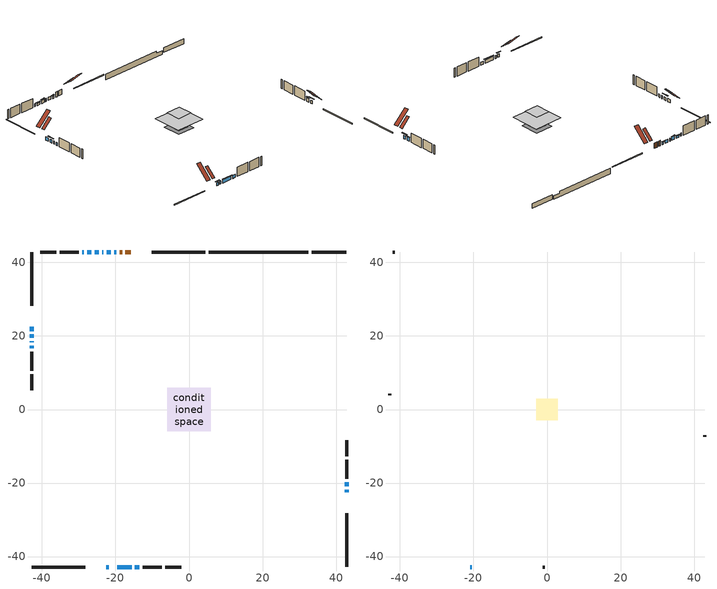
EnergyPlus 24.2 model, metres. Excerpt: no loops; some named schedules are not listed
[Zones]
conditioned space
 floor adiabatic (AdiabaticFloorConstruction): -5.85,-5.85 -5.85,5.85 5.85,5.85 5.85,-5.85 z2.29
 floor foundation (Slab1 construction): -2.15,-2.15 -2.15,2.15 2.15,2.15 2.15,-2.15 z-0.76
 floor foundation (Slab1 construction 1): -3.65,-3.65 -3.65,3.65 3.65,3.65 3.65,-3.65 z-1.07
 wall outside (RimJoist1 construction): 4.4,42.84 -10.15,42.84 / -42.84,-42.84 -28.28,-42.84 / -42.84,42.84 -42.84,28.28 / 42.84,-42.84 42.84,-28.28 z1.07:1.37
 wall outside (AdiabaticWallConstruction 1): -15.91,42.84 -17.28,42.84 / -18.21,42.84 -18.89,42.84 z1.07:3.1
 wall outside (AdiabaticWallConstruction): -19.81,42.84 -20.37,42.84 z1.07:1.99; -42.84,22.53 -42.84,21.34 / -21.3,42.84 -22.38,42.84 / -42.84,20.41 -42.84,19.49 / -23.31,42.84 -23.56,42.84 / -42.84,18.57 -42.84,18.31 / -28.61,42.84 -29.08,42.84 / -14.69,-42.84 -13.5,-42.84 / -42.84,17.38 -42.84,16.66 z1.07:2.29; 42.84,-22.53 42.84,-21.81 / -22.53,-42.84 -21.81,-42.84 / -24.49,42.84 -25.61,42.84 / -19.48,-42.84 -15.62,-42.84 z1.07:2.37; 42.84,-20.89 42.84,-19.77 z1.07:2.52; -26.54,42.84 -27.68,42.84 z1.07:1.86
 wall outside (Wall1 construction): -30.01,42.84 -35.18,42.84 / -12.58,-42.84 -7.4,-42.84 / -42.84,15.74 -42.84,10.56 / 42.84,-18.84 42.84,-13.67 z1.07:4.73
 wall outside (Wall2 construction): -36.11,42.84 -40.48,42.84 / -6.47,-42.84 -2.1,-42.84 / -42.84,9.63 -42.84,5.26 / 42.84,-12.74 42.84,-8.36 z1.07:4.73
 wall foundation (FoundationWall1 construction): 42.84,42.84 33.39,42.84 z-0.76:1.07
 wall foundation (FoundationWall2 construction): 5.33,42.84,-1.07 5.33,42.84,1.06 29.75,42.84,1.06 29.75,42.84,0.32 32.46,42.84,0.32 32.46,42.84,-1.07
 window (WindowConstruction 12): -19.81,42.84 -20.37,42.84 z1.07:1.98
 window (WindowConstruction 7): -42.84,22.53 -42.84,21.34 z1.07:2.29
 window (WindowConstruction 8): 42.84,-22.53 42.84,-21.82 z1.07:2.37
 window (WindowConstruction 9): -21.3,42.84 -22.38,42.84 z1.07:2.29
 window (WindowConstruction 10): -22.53,-42.84 -21.82,-42.84 z1.07:2.37
 window (WindowConstruction 11): -42.84,20.41 -42.84,19.49 z1.07:2.29
 window (WindowConstruction 13): -23.31,42.84 -23.56,42.84 z1.07:2.29
 window (WindowConstruction): 42.84,-20.89 42.84,-19.77 z1.07:2.52
 window (WindowConstruction 14): -42.84,18.56 -42.84,18.31 z1.07:2.29
 window (WindowConstruction 1): -24.49,42.84 -25.61,42.84 z1.07:2.37
 window (WindowConstruction 2): -26.54,42.84 -27.68,42.84 z1.07:1.86
 window (WindowConstruction 3): -28.61,42.84 -29.08,42.84 z1.07:2.29
 window (WindowConstruction 4): -19.48,-42.84 -15.62,-42.84 z1.07:2.37
 window (WindowConstruction 5): -14.69,-42.84 -13.5,-42.84 z1.07:2.29
 window (WindowConstruction 6): -42.84,17.38 -42.84,16.67 z1.07:2.29
 door (Door): -15.91,42.84 -17.28,42.84 z1.07:3.1
 door (Door 1): -18.21,42.84 -18.89,42.84 z1.07:3.1
 ceiling adiabatic (AdiabaticFloorConstruction): 5.85,-5.85 5.85,5.85 -5.85,5.85 -5.85,-5.85 z2.29
 roof outside (Roof2 construction): -14.98,42.84,4.73 -14.98,39.38,8.18 -13.76,39.38,8.18 -13.76,42.84,4.73; -23.45,-42.84,4.73 -23.45,-39.38,8.18 -24.68,-39.38,8.18 -24.68,-42.84,4.73; -42.84,23.45,4.73 -39.38,23.45,8.18 -39.38,24.68,8.18 -42.84,24.68,4.73; 42.84,-23.45,4.73 39.38,-23.45,8.18 39.38,-24.68,8.18 42.84,-24.68,4.73
attic - vented
 floor to conditioned space (Floor1 construction Reversed): -2.94,-2.94 -2.94,2.94 2.94,2.94 2.94,-2.94 z4.73
 wall outside (AdiabaticWallConstruction): -20.89,-42.84 -20.41,-42.84 z1.07:2.29
 wall outside (Wall3 construction): -41.41,42.84 -41.91,42.84 / -1.17,-42.84 -0.67,-42.84 / -42.84,4.33 -42.84,3.83 / 42.84,-7.44 42.84,-6.94 z1.07:4.73
 window (WindowConstruction 15): -20.89,-42.84 -20.41,-42.84 z1.07:2.29
 roof outside (Roof1 construction): -12.83,42.84,4.73 -12.83,37.9,9.66 -11.08,37.9,9.66 -11.08,42.84,4.73; -25.61,-42.84,4.73 -25.61,-37.9,9.66 -27.35,-37.9,9.66 -27.35,-42.84,4.73; -42.84,25.61,4.73 -37.9,25.61,9.66 -37.9,27.35,9.66 -42.84,27.35,4.73; 42.84,-25.61,4.73 37.9,-25.61,9.66 37.9,-27.35,9.66 42.84,-27.35,4.73
shading: -20.67,42.84 -19.52,42.84 -19.52,43.14 -20.67,43.14 z2.28; 42.84,-20.9 42.84,-23.44 43.14,-23.44 43.14,-20.9 z3.28; -21.21,-42.84 -23.13,-42.84 -23.13,-43.14 -21.21,-43.14 z2.98; -42.84,18.58 -42.84,21.32 -43.14,21.32 -43.14,18.58 z3.2; 42.84,-19.47 42.84,-21.19 43.14,-21.19 43.14,-19.47 z2.82; -25.91,42.84 -24.19,42.84 -24.19,43.14 -25.91,43.14 z2.66; -27.98,42.84 -26.24,42.84 -26.24,43.14 -27.98,43.14 z2.16; -15.32,-42.84 -19.78,-42.84 -19.78,-43.14 -15.32,-43.14 z2.66
[Building]
Building 1: Terrain=Suburbs
[Site:Location]
Halifax Intl AP_NS: Latitude {deg}=44.88; Longitude {deg}=-63.51; Time Zone {hr}=-4; Elevation {m}=145; Keep Site Location Information=Yes
[Site:GroundTemperature:Shallow]
3.15511, 1.33576, 1.19006, 2.05344, 5.51939, 8.9692, 11.96, 13.8546, 14.0156, 12.4746, 9.56009, 6.2161
[Site:WaterMainsTemperature]
Calculation Method=Schedule; Temperature Schedule=mains temperature schedule
[Material] Roughness=Rough; Thermal Absorptance=0.9
Name | Thickness {m} | Conductivity {W/m-K} | Density {kg/m3} | Specific Heat {J/kg-K} | Solar Absorptance | Visible Absorptance
asphalt or fiberglass shingles | 0.00635 | 0.162714 | 1121.4 | 1465.45 | 0.4 | 0.4
ceiling loosefill ins | 0.0846667 | 0.0480833 | 16.02 | 1046.75 | 0.7 | 0.7
ceiling stud and cavity | 0.1397 | 0.0896465 | 65.682 | 1177.47 | 0.7 | 0.7
concrete 4.0 in. | 0.1016 | 1.803125 | 2242.8 | 837.4 | 0.7 | 0.7
concrete 8.0 in. | 0.2032 | 1.803125 | 2242.8 | 837.4 | 0.7 | 0.7
door material | 0.04445 | 0.327969 | 512.64 | 1214.23 | 0.7 | 0.7
door material 1 | 0.04445 | 0.188738 | 512.64 | 1214.23 | 0.7 | 0.7
floor covering | 0.0127 | 0.0433444 | 54.468 | 1339.84 | 0.6 | 0.6
floor rigid ins; wall rigid ins | 0.512978 | 0.029427 | 32.04 | 1214.23 | 0.7 | 0.7
floor stud and cavity | 0.1397 | 1.75129 | 37.0049 | 1207.88 | 0.7 | 0.7
furniture material conditioned space 1 | 0.1524 | 0.115458 | 640.8 | 1214.23 | 0.6 | 0.6
gypsum board | 0.0127 | 0.160291 | 801 | 837.4 | 0.6 | 0.6
osb sheathing 0.5 in. | 0.0127 | 0.115458 | 512.64 | 1214.23 | 0.7 | 0.7
osb sheathing 0.75 in. | 0.01905 | 0.115458 | 512.64 | 1214.23 | 0.7 | 0.7
osb sheathing 2.0 in. | 0.0508 | 0.115458 | 512.64 | 1214.23 | 0.7 | 0.7
rim joist stud and cavity | 0.0508 | 0.0356798 | 125.044 | 1163.47 | 0.6 | 0.6
roof stud and cavity | 0.2032 | 0.172642 | 78.34581 | 1123.46 | 0.7 | 0.7
slab rigid ins | 5.28523e-05 | 0.029427 | 32.04 | 1214.23 | 0.7 | 0.7
wall stud and cavity | 0.1397 | 0.0909844 | 139.0536 | 1170.24 | 0.7 | 0.7
wall stud and cavity 1 | 0.1397 | 0.0921469 | 139.0536 | 1170.24 | 0.7 | 0.7
wall stud and cavity 2 | 0.0889 | 6.9971 | 50.32683 | 1063.81 | 0.6 | 0.6
wall stud and cavity 3 | 0.0889 | 0.380278 | 52.3479 | 1209.89 | 0.7 | 0.7
wall stud and cavity 4 | 0.0889 | 0.391764 | 83.0341 | 1211.67 | 0.7 | 0.7
wood siding | 0.0254 | 0.102417 | 544.68 | 1172.36 | 0.4 | 0.4
wood siding 1 | 0.00254 | 0.102417 | 544.68 | 1172.36 | 0.4 | 0.4
wood siding 2; wood siding 3; wood siding 4 | 0.0254 | 0.102417 | 544.68 | 1172.36 | 0.7 | 0.7
[WindowMaterial:SimpleGlazingSystem]
Name | U-Factor {W/m2-K} | Solar Heat Gain Coefficient
WindowMaterial | 2.97357 | 0.58
WindowMaterial 1 | 2.98209 | 0.56
WindowMaterial 10 | 2.99685 | 0.54
WindowMaterial 11 | 3.04227 | 0.45
WindowMaterial 12 | 3.04 | 0.54
WindowMaterial 13 | 2.97187 | 0.61
WindowMaterial 2 | 3.00934 | 0.52
WindowMaterial 3 | 3.03659 | 0.47
WindowMaterial 4 | 2.89919 | 0.69
WindowMaterial 5 | 2.9219 | 0.66
WindowMaterial 6 | 2.99003 | 0.59
WindowMaterial 7 | 3.0048 | 0.52
WindowMaterial 8 | 3.07009 | 0.42
WindowMaterial 9 | 2.969594 | 0.55
[Construction]
AdiabaticFloorConstruction: floor stud and cavity, floor rigid ins, osb sheathing 0.75 in., floor covering
AdiabaticWallConstruction: wood siding 3, wall rigid ins, wall stud and cavity 3, gypsum board
AdiabaticWallConstruction 1: wood siding 4, wall rigid ins, wall stud and cavity 3, gypsum board
Door: door material
Door 1: door material 1
Floor1 construction Reversed: gypsum board, ceiling stud and cavity, ceiling loosefill ins
FoundationWall1 construction; FoundationWall2 construction: concrete 8.0 in.
furniture construction conditioned space 1: furniture material conditioned space 1
PartitionWallConstruction: gypsum board, wall stud and cavity 4, gypsum board
RimJoist1 construction: wood siding 2, osb sheathing 2.0 in., rim joist stud and cavity
Roof1 construction: asphalt or fiberglass shingles
Roof2 construction: asphalt or fiberglass shingles, osb sheathing 0.75 in., roof stud and cavity, gypsum board
Slab1 construction; Slab1 construction 1: slab rigid ins, concrete 4.0 in.
Wall1 construction: wood siding, osb sheathing 0.5 in., wall stud and cavity, gypsum board
Wall2 construction: wood siding, osb sheathing 0.5 in., wall stud and cavity 1, gypsum board
Wall3 construction: wood siding 1, wall stud and cavity 2
WindowConstruction: WindowMaterial
WindowConstruction 1; WindowConstruction 7: WindowMaterial 1
WindowConstruction 10: WindowMaterial 9
WindowConstruction 11: WindowMaterial 10
WindowConstruction 12: WindowMaterial 11
WindowConstruction 13; WindowConstruction 14: WindowMaterial 12
WindowConstruction 15: WindowMaterial 13
WindowConstruction 2: WindowMaterial 2
WindowConstruction 3: WindowMaterial 3
WindowConstruction 4: WindowMaterial 4
WindowConstruction 5: WindowMaterial 5
WindowConstruction 6: WindowMaterial 6
WindowConstruction 8: WindowMaterial 7
WindowConstruction 9: WindowMaterial 8
[Zone] Multiplier=1; Part of Total Floor Area=Yes
Name | Volume {m3}
attic - vented | 23.8504
conditioned space | 501.2
[Space]
Name | Zone | Volume {m3}
attic - vented 1 | attic - vented | 23.8504
conditioned space 1 | conditioned space | 501.2
[ZoneInfiltration:EffectiveLeakageArea]
infil attic - vented 1: Zone or Space=attic - vented 1; Schedule=Always On Discrete; Effective Air Leakage Area {cm2}=1234.75; Stack Coefficient=0.000597756; Wind Coefficient=1.65189e-05
[ZoneMixing]
whole house fan mix: Zone or Space=attic - vented; Schedule=Always On Continuous; Design Flow Rate Calculation Method=Flow/Zone; Design Flow Rate {m3/s}=0; Source Zone or Space=conditioned space
[SurfaceProperty:ExposedFoundationPerimeter] Exposed Perimeter Calculation Method=TotalExposedPerimeter
Name | Total Exposed Perimeter {m}
Slab1 | 9.44901
Slab1 1 | 27.127
[InternalMass] Zone or ZoneList=conditioned space; Space or SpaceList=conditioned space 1
Name | Construction | Surface Area {m2}
furniture mass conditioned space 1 | furniture construction conditioned space 1 | 83.5679
partition wall mass | PartitionWallConstruction | 208.92
[Lights]
interior lighting: Zone or ZoneList or Space or SpaceList=conditioned space 1; Schedule=interior lighting schedule; Design Level Calculation Method=LightingLevel; Lighting Level {W}=343.2; Return Air Fraction=0; Fraction Radiant=0.6; Fraction Visible=0.2; Fraction Replaceable=1
[People]
occupants: Zone or ZoneList or Space or SpaceList=conditioned space 1; Number of People Schedule=occupants schedule; Number of People Calculation Method=People; Number of People=3; Fraction Radiant=0.314171; Sensible Heat Fraction=0.56303; Activity Level Schedule=occupants activity schedule; Carbon Dioxide Generation Rate {m3/s-W}=0; Enable ASHRAE 55 Comfort Warnings=No; Mean Radiant Temperature Calculation Type=EnclosureAveraged
[ElectricEquipment] Zone or ZoneList or Space or SpaceList=conditioned space 1; Design Level Calculation Method=EquipmentLevel
Name | Schedule | Design Level {W} | Fraction Latent | Fraction Radiant | Fraction Lost
clothes dryer | clothes dryer schedule | 140.772 | 0.015 | 0.081 | 0.85
clothes washer | clothes washer schedule | 32.1985 | 0.03 | 0.162 | 0.7
cooking range | cooking range schedule | 215.147 | 0.08 | 0.432 | 0.2
dishwasher | dishwasher schedule | 66.8632 | 0.3 | 0.18 | 0.4
fridge | fridge schedule | 72.9452 | 0 | 0.6 | 0
mech vent bath fan 0 | mech vent bath fan 0 schedule | 50.2 | 0 | 0 | 1
mech vent house fan | mech vent house fan schedule | 0 | 0 | 0 | 1
mech vent house fan cfis | mech vent house fan cfis schedule | 0 | 0 | 0 | 0
mech vent range fan 0 | mech vent range fan 0 schedule | 57 | 0 | 0 | 1
misc plug loads | misc plug loads schedule | 494.7 | 0.045 | 0.513 | 0.1
whole house fan | Always On Discrete | 0 | 0 | 0 | 1
[OtherEquipment] Zone or ZoneList or Space or SpaceList=conditioned space 1; Design Level Calculation Method=EquipmentLevel
Name | Fuel Type | Schedule | Design Level {W} | Fraction Latent | Fraction Radiant | Fraction Lost
clothes dryer 1 | Electricity | clothes dryer schedule | 0 | 0.015 | 0.081 | 0.85
cooking range 1 | Electricity | cooking range schedule | 0 | 0.08 | 0.432 | 0.2
general water use latent | None | general water use schedule | 62.594 | 1 | 0 | 0
general water use sensible | None | general water use schedule | -61.6891 | 0 | 0.6 | 0
mech vent house fan latent load | None | Always On Discrete | 0 | 1 | 0 | 0
mech vent house fan sensible load | None | Always On Discrete | 0 | 0 | 0 | 0
water heater energy adjustment1 | Electricity | Always On Discrete | 0.01 | 0 | 0 | 1
[ZoneInfiltration:DesignFlowRate] Zone or ZoneList or Space or SpaceList=conditioned space 1; Schedule=Always On Discrete; Design Flow Rate Calculation Method=Flow/Zone; Design Flow Rate {m3/s}=0
infil flow; natural vent flow; whole house fan flow
[Foundation:Kiva] Initial Indoor Air Temperature {C}=18; Wall Depth Below Slab {m}=0.2032
Name | Wall Height Above Grade {m}
Foundation Kiva 1 | 1.07
Foundation Kiva 2 | 1.06
[Foundation:Kiva:Settings]
Soil Conductivity {W/m-K}=0.849921; Soil Density {kg/m3}=1842.3; Soil Specific Heat {J/kg-K}=418.7; Ground Solar Absorptivity=0.9; Ground Thermal Absorptivity=0.9; Ground Surface Roughness {m}=0.03; Far-Field Width {m}=40; Deep-Ground Boundary Condition=ZeroFlux; Deep-Ground Depth {m}=40; Minimum Cell Dimension {m}=0.2; Maximum Cell Growth Coefficient=3; Simulation Timestep=Timestep
[Exterior:Lights]
exterior lighting: Schedule=exterior lighting schedule; Design Level {W}=75.6
[Schedule:Constant]
Name | Hourly Value
Always On Continuous; mech vent house fan schedule; mech vent house fan cfis schedule; Always On Discrete | 1
occupants activity schedule | 117.228
fridge schedule | 0
[Schedule:Week:Daily]
interior lighting schedule Week Rule - Jan1-Jan27: interior lighting schedule day, interior lighting schedule day, interior lighting schedule day, interior lighting schedule day, interior lighting schedule day, interior lighting schedule day, interior lighting schedule day, interior lighting schedule default day, interior lighting schedule default day, interior lighting schedule default day, interior lighting schedule default day, interior lighting schedule default day
interior lighting schedule Week Rule - Jan28-Feb3: interior lighting schedule day, interior lighting schedule day, interior lighting schedule day, interior lighting schedule day, interior lighting schedule day 1, interior lighting schedule day 1, interior lighting schedule day 1, interior lighting schedule default day, interior lighting schedule default day, interior lighting schedule default day, interior lighting schedule default day, interior lighting schedule default day
interior lighting schedule Week Rule - Feb4-Feb24: interior lighting schedule day 1, interior lighting schedule day 1, interior lighting schedule day 1, interior lighting schedule day 1, interior lighting schedule day 1, interior lighting schedule day 1, interior lighting schedule day 1, interior lighting schedule default day, interior lighting schedule default day, interior lighting schedule default day, interior lighting schedule default day, interior lighting schedule default day
interior lighting schedule Week Rule - Feb25-Mar3: interior lighting schedule day 1, interior lighting schedule day 1, interior lighting schedule day 1, interior lighting schedule day 1, interior lighting schedule day 2, interior lighting schedule day 2, interior lighting schedule day 2, interior lighting schedule default day, interior lighting schedule default day, interior lighting schedule default day, interior lighting schedule default day, interior lighting schedule default day
interior lighting schedule Week Rule - Mar4-Mar31: interior lighting schedule day 2, interior lighting schedule day 2, interior lighting schedule day 2, interior lighting schedule day 2, interior lighting schedule day 2, interior lighting schedule day 2, interior lighting schedule day 2, interior lighting schedule default day, interior lighting schedule default day, interior lighting schedule default day, interior lighting schedule default day, interior lighting schedule default day
interior lighting schedule Week Rule - Apr1-Apr28: interior lighting schedule day 3, interior lighting schedule day 3, interior lighting schedule day 3, interior lighting schedule day 3, interior lighting schedule day 3, interior lighting schedule day 3, interior lighting schedule day 3, interior lighting schedule default day, interior lighting schedule default day, interior lighting schedule default day, interior lighting schedule default day, interior lighting schedule default day
interior lighting schedule Week Rule - Apr29-May5: interior lighting schedule day 3, interior lighting schedule day 3, interior lighting schedule day 4, interior lighting schedule day 4, interior lighting schedule day 4, interior lighting schedule day 4, interior lighting schedule day 4, interior lighting schedule default day, interior lighting schedule default day, interior lighting schedule default day, interior lighting schedule default day, interior lighting schedule default day
interior lighting schedule Week Rule - May6-May26: interior lighting schedule day 4, interior lighting schedule day 4, interior lighting schedule day 4, interior lighting schedule day 4, interior lighting schedule day 4, interior lighting schedule day 4, interior lighting schedule day 4, interior lighting schedule default day, interior lighting schedule default day, interior lighting schedule default day, interior lighting schedule default day, interior lighting schedule default day
interior lighting schedule Week Rule - May27-Jun2: interior lighting schedule day 4, interior lighting schedule day 4, interior lighting schedule day 4, interior lighting schedule day 4, interior lighting schedule day 4, interior lighting schedule day 5, interior lighting schedule day 5, interior lighting schedule default day, interior lighting schedule default day, interior lighting schedule default day, interior lighting schedule default day, interior lighting schedule default day
interior lighting schedule Week Rule - Jun3-Jun30: interior lighting schedule day 5, interior lighting schedule day 5, interior lighting schedule day 5, interior lighting schedule day 5, interior lighting schedule day 5, interior lighting schedule day 5, interior lighting schedule day 5, interior lighting schedule default day, interior lighting schedule default day, interior lighting schedule default day, interior lighting schedule default day, interior lighting schedule default day
interior lighting schedule Week Rule - Jul1-Jul28: interior lighting schedule day 6, interior lighting schedule day 6, interior lighting schedule day 6, interior lighting schedule day 6, interior lighting schedule day 6, interior lighting schedule day 6, interior lighting schedule day 6, interior lighting schedule default day, interior lighting schedule default day, interior lighting schedule default day, interior lighting schedule default day, interior lighting schedule default day
interior lighting schedule Week Rule - Jul29-Aug4: interior lighting schedule day 6, interior lighting schedule day 6, interior lighting schedule day 6, interior lighting schedule day 7, interior lighting schedule day 7, interior lighting schedule day 7, interior lighting schedule day 7, interior lighting schedule default day, interior lighting schedule default day, interior lighting schedule default day, interior lighting schedule default day, interior lighting schedule default day
interior lighting schedule Week Rule - Aug5-Aug25: interior lighting schedule day 7, interior lighting schedule day 7, interior lighting schedule day 7, interior lighting schedule day 7, interior lighting schedule day 7, interior lighting schedule day 7, interior lighting schedule day 7, interior lighting schedule default day, interior lighting schedule default day, interior lighting schedule default day, interior lighting schedule default day, interior lighting schedule default day
interior lighting schedule Week Rule - Aug26-Sep1: interior lighting schedule day 7, interior lighting schedule day 7, interior lighting schedule day 7, interior lighting schedule day 7, interior lighting schedule day 7, interior lighting schedule day 7, interior lighting schedule day 8, interior lighting schedule default day, interior lighting schedule default day, interior lighting schedule default day, interior lighting schedule default day, interior lighting schedule default day
interior lighting schedule Week Rule - Sep2-Sep29: interior lighting schedule day 8, interior lighting schedule day 8, interior lighting schedule day 8, interior lighting schedule day 8, interior lighting schedule day 8, interior lighting schedule day 8, interior lighting schedule day 8, interior lighting schedule default day, interior lighting schedule default day, interior lighting schedule default day, interior lighting schedule default day, interior lighting schedule default day
interior lighting schedule Week Rule - Sep30-Oct6: interior lighting schedule day 8, interior lighting schedule day 9, interior lighting schedule day 9, interior lighting schedule day 9, interior lighting schedule day 9, interior lighting schedule day 9, interior lighting schedule day 9, interior lighting schedule default day, interior lighting schedule default day, interior lighting schedule default day, interior lighting schedule default day, interior lighting schedule default day
interior lighting schedule Week Rule - Oct7-Oct27: interior lighting schedule day 9, interior lighting schedule day 9, interior lighting schedule day 9, interior lighting schedule day 9, interior lighting schedule day 9, interior lighting schedule day 9, interior lighting schedule day 9, interior lighting schedule default day, interior lighting schedule default day, interior lighting schedule default day, interior lighting schedule default day, interior lighting schedule default day
interior lighting schedule Week Rule - Oct28-Nov3: interior lighting schedule day 9, interior lighting schedule day 9, interior lighting schedule day 9, interior lighting schedule day 9, interior lighting schedule day 10, interior lighting schedule day 10, interior lighting schedule day 10, interior lighting schedule default day, interior lighting schedule default day, interior lighting schedule default day, interior lighting schedule default day, interior lighting schedule default day
interior lighting schedule Week Rule - Nov4-Nov24: interior lighting schedule day 10, interior lighting schedule day 10, interior lighting schedule day 10, interior lighting schedule day 10, interior lighting schedule day 10, interior lighting schedule day 10, interior lighting schedule day 10, interior lighting schedule default day, interior lighting schedule default day, interior lighting schedule default day, interior lighting schedule default day, interior lighting schedule default day
interior lighting schedule Week Rule - Nov25-Dec1: interior lighting schedule day 10, interior lighting schedule day 10, interior lighting schedule day 10, interior lighting schedule day 10, interior lighting schedule day 10, interior lighting schedule day 10, interior lighting schedule day 11, interior lighting schedule default day, interior lighting schedule default day, interior lighting schedule default day, interior lighting schedule default day, interior lighting schedule default day
interior lighting schedule Week Rule - Dec2-Dec31: interior lighting schedule day 11, interior lighting schedule day 11, interior lighting schedule day 11, interior lighting schedule day 11, interior lighting schedule day 11, interior lighting schedule day 11, interior lighting schedule day 11, interior lighting schedule default day, interior lighting schedule default day, interior lighting schedule default day, interior lighting schedule default day, interior lighting schedule default day
occupants schedule Week Rule - Jan1-Dec31: occupants schedule day, occupants schedule day, occupants schedule day, occupants schedule day, occupants schedule day, occupants schedule day, occupants schedule day, occupants schedule default day, occupants schedule default day, occupants schedule default day, occupants schedule default day, occupants schedule default day
clothes dryer schedule Week Rule - Jan1-Dec31: clothes dryer schedule day, clothes dryer schedule day, clothes dryer schedule day, clothes dryer schedule day, clothes dryer schedule day, clothes dryer schedule day, clothes dryer schedule day, clothes dryer schedule default day, clothes dryer schedule default day, clothes dryer schedule default day, clothes dryer schedule default day, clothes dryer schedule default day
clothes washer schedule Week Rule - Jan1-Dec31: clothes washer schedule day, clothes washer schedule day, clothes washer schedule day, clothes washer schedule day, clothes washer schedule day, clothes washer schedule day, clothes washer schedule day, clothes washer schedule default day, clothes washer schedule default day, clothes washer schedule default day, clothes washer schedule default day, clothes washer schedule default day
cooking range schedule Week Rule - Jan1-Dec31: cooking range schedule day, cooking range schedule day, cooking range schedule day, cooking range schedule day, cooking range schedule day, cooking range schedule day, cooking range schedule day, cooking range schedule default day, cooking range schedule default day, cooking range schedule default day, cooking range schedule default day, cooking range schedule default day
dishwasher schedule Week Rule - Jan1-Dec31: dishwasher schedule day, dishwasher schedule day, dishwasher schedule day, dishwasher schedule day, dishwasher schedule day, dishwasher schedule day, dishwasher schedule day, dishwasher schedule default day, dishwasher schedule default day, dishwasher schedule default day, dishwasher schedule default day, dishwasher schedule default day
mech vent bath fan 0 schedule Week Rule - Jan1-Dec31: mech vent bath fan 0 schedule day, mech vent bath fan 0 schedule day, mech vent bath fan 0 schedule day, mech vent bath fan 0 schedule day, mech vent bath fan 0 schedule day, mech vent bath fan 0 schedule day, mech vent bath fan 0 schedule day, mech vent bath fan 0 schedule default day, mech vent bath fan 0 schedule default day, mech vent bath fan 0 schedule default day, mech vent bath fan 0 schedule default day, mech vent bath fan 0 schedule default day
mech vent range fan 0 schedule Week Rule - Jan1-Dec31: mech vent range fan 0 schedule day, mech vent range fan 0 schedule day, mech vent range fan 0 schedule day, mech vent range fan 0 schedule day, mech vent range fan 0 schedule day, mech vent range fan 0 schedule day, mech vent range fan 0 schedule day, mech vent range fan 0 schedule default day, mech vent range fan 0 schedule default day, mech vent range fan 0 schedule default day, mech vent range fan 0 schedule default day, mech vent range fan 0 schedule default day
misc plug loads schedule Week Rule - Jan1-Dec31: misc plug loads schedule day, misc plug loads schedule day, misc plug loads schedule day, misc plug loads schedule day, misc plug loads schedule day, misc plug loads schedule day, misc plug loads schedule day, misc plug loads schedule default day, misc plug loads schedule default day, misc plug loads schedule default day, misc plug loads schedule default day, misc plug loads schedule default day
general water use schedule Week Rule - Jan1-Dec31: general water use schedule day, general water use schedule day, general water use schedule day, general water use schedule day, general water use schedule day, general water use schedule day, general water use schedule day, general water use schedule default day, general water use schedule default day, general water use schedule default day, general water use schedule default day, general water use schedule default day
exterior lighting schedule Week Rule - Jan1-Jan27: exterior lighting schedule day, exterior lighting schedule day, exterior lighting schedule day, exterior lighting schedule day, exterior lighting schedule day, exterior lighting schedule day, exterior lighting schedule day, exterior lighting schedule default day, exterior lighting schedule default day, exterior lighting schedule default day, exterior lighting schedule default day, exterior lighting schedule default day
exterior lighting schedule Week Rule - Jan28-Feb3: exterior lighting schedule day, exterior lighting schedule day, exterior lighting schedule day, exterior lighting schedule day, exterior lighting schedule day 1, exterior lighting schedule day 1, exterior lighting schedule day 1, exterior lighting schedule default day, exterior lighting schedule default day, exterior lighting schedule default day, exterior lighting schedule default day, exterior lighting schedule default day
exterior lighting schedule Week Rule - Feb4-Feb24: exterior lighting schedule day 1, exterior lighting schedule day 1, exterior lighting schedule day 1, exterior lighting schedule day 1, exterior lighting schedule day 1, exterior lighting schedule day 1, exterior lighting schedule day 1, exterior lighting schedule default day, exterior lighting schedule default day, exterior lighting schedule default day, exterior lighting schedule default day, exterior lighting schedule default day
exterior lighting schedule Week Rule - Feb25-Mar3: exterior lighting schedule day 1, exterior lighting schedule day 1, exterior lighting schedule day 1, exterior lighting schedule day 1, exterior lighting schedule day 2, exterior lighting schedule day 2, exterior lighting schedule day 2, exterior lighting schedule default day, exterior lighting schedule default day, exterior lighting schedule default day, exterior lighting schedule default day, exterior lighting schedule default day
exterior lighting schedule Week Rule - Mar4-Mar31: exterior lighting schedule day 2, exterior lighting schedule day 2, exterior lighting schedule day 2, exterior lighting schedule day 2, exterior lighting schedule day 2, exterior lighting schedule day 2, exterior lighting schedule day 2, exterior lighting schedule default day, exterior lighting schedule default day, exterior lighting schedule default day, exterior lighting schedule default day, exterior lighting schedule default day
exterior lighting schedule Week Rule - Apr1-Apr28: exterior lighting schedule day 3, exterior lighting schedule day 3, exterior lighting schedule day 3, exterior lighting schedule day 3, exterior lighting schedule day 3, exterior lighting schedule day 3, exterior lighting schedule day 3, exterior lighting schedule default day, exterior lighting schedule default day, exterior lighting schedule default day, exterior lighting schedule default day, exterior lighting schedule default day
exterior lighting schedule Week Rule - Apr29-May5: exterior lighting schedule day 3, exterior lighting schedule day 3, exterior lighting schedule day 4, exterior lighting schedule day 4, exterior lighting schedule day 4, exterior lighting schedule day 4, exterior lighting schedule day 4, exterior lighting schedule default day, exterior lighting schedule default day, exterior lighting schedule default day, exterior lighting schedule default day, exterior lighting schedule default day
exterior lighting schedule Week Rule - May6-May26: exterior lighting schedule day 4, exterior lighting schedule day 4, exterior lighting schedule day 4, exterior lighting schedule day 4, exterior lighting schedule day 4, exterior lighting schedule day 4, exterior lighting schedule day 4, exterior lighting schedule default day, exterior lighting schedule default day, exterior lighting schedule default day, exterior lighting schedule default day, exterior lighting schedule default day
exterior lighting schedule Week Rule - May27-Jun2: exterior lighting schedule day 4, exterior lighting schedule day 4, exterior lighting schedule day 4, exterior lighting schedule day 4, exterior lighting schedule day 4, exterior lighting schedule day 5, exterior lighting schedule day 5, exterior lighting schedule default day, exterior lighting schedule default day, exterior lighting schedule default day, exterior lighting schedule default day, exterior lighting schedule default day
exterior lighting schedule Week Rule - Jun3-Jun30: exterior lighting schedule day 5, exterior lighting schedule day 5, exterior lighting schedule day 5, exterior lighting schedule day 5, exterior lighting schedule day 5, exterior lighting schedule day 5, exterior lighting schedule day 5, exterior lighting schedule default day, exterior lighting schedule default day, exterior lighting schedule default day, exterior lighting schedule default day, exterior lighting schedule default day
exterior lighting schedule Week Rule - Jul1-Jul28: exterior lighting schedule day 6, exterior lighting schedule day 6, exterior lighting schedule day 6, exterior lighting schedule day 6, exterior lighting schedule day 6, exterior lighting schedule day 6, exterior lighting schedule day 6, exterior lighting schedule default day, exterior lighting schedule default day, exterior lighting schedule default day, exterior lighting schedule default day, exterior lighting schedule default day
exterior lighting schedule Week Rule - Jul29-Aug4: exterior lighting schedule day 6, exterior lighting schedule day 6, exterior lighting schedule day 6, exterior lighting schedule day 7, exterior lighting schedule day 7, exterior lighting schedule day 7, exterior lighting schedule day 7, exterior lighting schedule default day, exterior lighting schedule default day, exterior lighting schedule default day, exterior lighting schedule default day, exterior lighting schedule default day
exterior lighting schedule Week Rule - Aug5-Aug25: exterior lighting schedule day 7, exterior lighting schedule day 7, exterior lighting schedule day 7, exterior lighting schedule day 7, exterior lighting schedule day 7, exterior lighting schedule day 7, exterior lighting schedule day 7, exterior lighting schedule default day, exterior lighting schedule default day, exterior lighting schedule default day, exterior lighting schedule default day, exterior lighting schedule default day
exterior lighting schedule Week Rule - Aug26-Sep1: exterior lighting schedule day 7, exterior lighting schedule day 7, exterior lighting schedule day 7, exterior lighting schedule day 7, exterior lighting schedule day 7, exterior lighting schedule day 7, exterior lighting schedule day 8, exterior lighting schedule default day, exterior lighting schedule default day, exterior lighting schedule default day, exterior lighting schedule default day, exterior lighting schedule default day
[Schedule:Year]
interior lighting schedule: interior lighting schedule Week Rule - Jan1-Jan27, 1, 1, 1, 27, interior lighting schedule Week Rule - Jan28-Feb3, 1, 28, 2, 3, interior lighting schedule Week Rule - Feb4-Feb24, 2, 4, 2, 24, interior lighting schedule Week Rule - Feb25-Mar3, 2, 25, 3, 3, interior lighting schedule Week Rule - Mar4-Mar31, 3, 4, 3, 31, interior lighting schedule Week Rule - Apr1-Apr28, 4, 1, 4, 28, interior lighting schedule Week Rule - Apr29-May5, 4, 29, 5, 5, interior lighting schedule Week Rule - May6-May26, 5, 6, 5, 26, interior lighting schedule Week Rule - May27-Jun2, 5, 27, 6, 2, interior lighting schedule Week Rule - Jun3-Jun30, 6, 3, 6, 30, interior lighting schedule Week Rule - Jul1-Jul28, 7, 1, 7, 28, interior lighting schedule Week Rule - Jul29-Aug4, 7, 29, 8, 4, interior lighting schedule Week Rule - Aug5-Aug25, 8, 5, 8, 25, interior lighting schedule Week Rule - Aug26-Sep1, 8, 26, 9, 1, interior lighting schedule Week Rule - Sep2-Sep29, 9, 2, 9, 29, interior lighting schedule Week Rule - Sep30-Oct6, 9, 30, 10, 6, interior lighting schedule Week Rule - Oct7-Oct27, 10, 7, 10, 27, interior lighting schedule Week Rule - Oct28-Nov3, 10, 28, 11, 3, interior lighting schedule Week Rule - Nov4-Nov24, 11, 4, 11, 24, interior lighting schedule Week Rule - Nov25-Dec1, 11, 25, 12, 1, interior lighting schedule Week Rule - Dec2-Dec31, 12, 2, 12, 31
occupants schedule: occupants schedule Week Rule - Jan1-Dec31, 1, 1, 12, 31
clothes dryer schedule: clothes dryer schedule Week Rule - Jan1-Dec31, 1, 1, 12, 31
clothes washer schedule: clothes washer schedule Week Rule - Jan1-Dec31, 1, 1, 12, 31
cooking range schedule: cooking range schedule Week Rule - Jan1-Dec31, 1, 1, 12, 31
dishwasher schedule: dishwasher schedule Week Rule - Jan1-Dec31, 1, 1, 12, 31
mech vent bath fan 0 schedule: mech vent bath fan 0 schedule Week Rule - Jan1-Dec31, 1, 1, 12, 31
mech vent range fan 0 schedule: mech vent range fan 0 schedule Week Rule - Jan1-Dec31, 1, 1, 12, 31
misc plug loads schedule: misc plug loads schedule Week Rule - Jan1-Dec31, 1, 1, 12, 31
general water use schedule: general water use schedule Week Rule - Jan1-Dec31, 1, 1, 12, 31
exterior lighting schedule: exterior lighting schedule Week Rule - Jan1-Jan27, 1, 1, 1, 27, exterior lighting schedule Week Rule - Jan28-Feb3, 1, 28, 2, 3, exterior lighting schedule Week Rule - Feb4-Feb24, 2, 4, 2, 24, exterior lighting schedule Week Rule - Feb25-Mar3, 2, 25, 3, 3, exterior lighting schedule Week Rule - Mar4-Mar31, 3, 4, 3, 31, exterior lighting schedule Week Rule - Apr1-Apr28, 4, 1, 4, 28, exterior lighting schedule Week Rule - Apr29-May5, 4, 29, 5, 5, exterior lighting schedule Week Rule - May6-May26, 5, 6, 5, 26, exterior lighting schedule Week Rule - May27-Jun2, 5, 27, 6, 2, exterior lighting schedule Week Rule - Jun3-Jun30, 6, 3, 6, 30, exterior lighting schedule Week Rule - Jul1-Jul28, 7, 1, 7, 28, exterior lighting schedule Week Rule - Jul29-Aug4, 7, 29, 8, 4, exterior lighting schedule Week Rule - Aug5-Aug25, 8, 5, 8, 25, exterior lighting schedule Week Rule - Aug26-Sep1, 8, 26, 9, 1, exterior lighting schedule Week Rule - Sep2-Sep29, 9, 2, 9, 29, exterior lighting schedule Week Rule - Sep30-Oct6, 9, 30, 10, 6, exterior lighting schedule Week Rule - Oct7-Oct27, 10, 7, 10, 27, exterior lighting schedule Week Rule - Oct28-Nov3, 10, 28, 11, 3, exterior lighting schedule Week Rule - Nov4-Nov24, 11, 4, 11, 24, exterior lighting schedule Week Rule - Nov25-Dec1, 11, 25, 12, 1, exterior lighting schedule Week Rule - Dec2-Dec31, 12, 2, 12, 31
[Schedule:Compact]
mains temperature schedule: Through: 01/01, For: AllDays, Until: 24:00, 7.41, Through: 01/02, For: AllDays, Until: 24:00, 7.34833, Through: 01/03, For: AllDays, Until: 24:00, 7.28778, Through: 01/04, For: AllDays, Until: 24:00, 7.22889, Through: 01/05, For: AllDays, Until: 24:00, 7.17056, Through: 01/06, For: AllDays, Until: 24:00, 7.11333, Through: 01/07, For: AllDays, Until: 24:00, 7.05722, Through: 01/08, For: AllDays, Until: 24:00, 7.00167, Through: 01/09, For: AllDays, Until: 24:00, 6.94778, Through: 01/10, For: AllDays, Until: 24:00, 6.895, Through: 01/11, For: AllDays, Until: 24:00, 6.84333, Through: 01/12, For: AllDays, Until: 24:00, 6.79278, Through: 01/13, For: AllDays, Until: 24:00, 6.74389, Through: 01/14, For: AllDays, Until: 24:00, 6.69556, Through: 01/15, For: AllDays, Until: 24:00, 6.64889, Through: 01/16, For: AllDays, Until: 24:00, 6.60278, Through: 01/17, For: AllDays, Until: 24:00, 6.55833, Through: 01/18, For: AllDays, Until: 24:00, 6.515, Through: 01/19, For: AllDays, Until: 24:00, 6.47333, Through: 01/20, For: AllDays, Until: 24:00, 6.43278, Through: 01/21, For: AllDays, Until: 24:00, 6.39333, Through: 01/22, For: AllDays, Until: 24:00, 6.355, Through: 01/23, For: AllDays, Until: 24:00, 6.31833, Through: 01/24, For: AllDays, Until: 24:00, 6.28278, Through: 01/25, For: AllDays, Until: 24:00, 6.24889, Through: 01/26, For: AllDays, Until: 24:00, 6.21611, Through: 01/27, For: AllDays, Until: 24:00, 6.18444, Through: 01/28, For: AllDays, Until: 24:00, 6.15444, Through: 01/29, For: AllDays, Until: 24:00, 6.12556, Through: 01/30, For: AllDays, Until: 24:00, 6.09833, Through: 01/31, For: AllDays, Until: 24:00, 6.07222, Through: 02/01, For: AllDays, Until: 24:00, 6.04778, Through: 02/02, For: AllDays, Until: 24:00, 6.02444, Through: 02/03, For: AllDays, Until: 24:00, 6.00278, Through: 02/04, For: AllDays, Until: 24:00, 5.98222, Through: 02/05, For: AllDays, Until: 24:00, 5.96333, Through: 02/06, For: AllDays, Until: 24:00, 5.94556, Through: 02/07, For: AllDays, Until: 24:00, 5.92944, Through: 02/08, For: AllDays, Until: 24:00, 5.915, Through: 02/09, For: AllDays, Until: 24:00, 5.90167, Through: 02/10, For: AllDays, Until: 24:00, 5.89, Through: 02/11, For: AllDays, Until: 24:00, 5.87944, Through: 02/12, For: AllDays, Until: 24:00, 5.87056, Through: 02/13, For: AllDays, Until: 24:00, 5.86333, Through: 02/14, For: AllDays, Until: 24:00, 5.85722, Through: 02/15, For: AllDays, Until: 24:00, 5.85278, Through: 02/16, For: AllDays, Until: 24:00, 5.84944, Through: 02/17, For: AllDays, Until: 24:00, 5.84833, Through: 02/18, For: AllDays, Until: 24:00, 5.84778, Through: 02/19, For: AllDays, Until: 24:00, 5.84944, Through: 02/20, For: AllDays, Until: 24:00, 5.85167, Through: 02/21, For: AllDays, Until: 24:00, 5.85611, Through: 02/22, For: AllDays, Until: 24:00, 5.86167, Through: 02/23, For: AllDays, Until: 24:00, 5.86889, Through: 02/24, For: AllDays, Until: 24:00, 5.87722, Through: 02/25, For: AllDays, Until: 24:00, 5.88722, Through: 02/26, For: AllDays, Until: 24:00, 5.89889, Through: 02/27, For: AllDays, Until: 24:00, 5.91167, Through: 02/28, For: AllDays, Until: 24:00, 5.92611, Through: 03/01, For: AllDays, Until: 24:00, 5.94222, Through: 03/02, For: AllDays, Until: 24:00, 5.95944, Through: 03/03, For: AllDays, Until: 24:00, 5.97778, Through: 03/04, For: AllDays, Until: 24:00, 5.99778, Through: 03/05, For: AllDays, Until: 24:00, 6.01944, Through: 03/06, For: AllDays, Until: 24:00, 6.04222, Through: 03/07, For: AllDays, Until: 24:00, 6.06667, Through: 03/08, For: AllDays, Until: 24:00, 6.09222, Through: 03/09, For: AllDays, Until: 24:00, 6.11944, Through: 03/10, For: AllDays, Until: 24:00, 6.14778, Through: 03/11, For: AllDays, Until: 24:00, 6.17722, Through: 03/12, For: AllDays, Until: 24:00, 6.20833, Through: 03/13, For: AllDays, Until: 24:00, 6.24111, Through: 03/14, For: AllDays, Until: 24:00, 6.275, Through: 03/15, For: AllDays, Until: 24:00, 6.31, Through: 03/16, For: AllDays, Until: 24:00, 6.34667, Through: 03/17, For: AllDays, Until: 24:00, 6.38444, Through: 03/18, For: AllDays, Until: 24:00, 6.42333, Through: 03/19, For: AllDays, Until: 24:00, 6.46389, Through: 03/20, For: AllDays, Until: 24:00, 6.50556, Through: 03/21, For: AllDays, Until: 24:00, 6.54833, Through: 03/22, For: AllDays, Until: 24:00, 6.59278, Through: 03/23, For: AllDays, Until: 24:00, 6.63833, Through: 03/24, For: AllDays, Until: 24:00, 6.685, Through: 03/25, For: AllDays, Until: 24:00, 6.73278, Through: 03/26, For: AllDays, Until: 24:00, 6.78167, Through: 03/27, For: AllDays, Until: 24:00, 6.83167, Through: 03/28, For: AllDays, Until: 24:00, 6.88333, Through: 03/29, For: AllDays, Until: 24:00, 6.93611, Through: 03/30, For: AllDays, Until: 24:00, 6.98944, Through: 03/31, For: AllDays, Until: 24:00, 7.04444, Through: 04/01, For: AllDays, Until: 24:00, 7.1, Through: 04/02, For: AllDays, Until: 24:00, 7.15722, Through: 04/03, For: AllDays, Until: 24:00, 7.21556, Through: 04/04, For: AllDays, Until: 24:00, 7.27444, Through: 04/05, For: AllDays, Until: 24:00, 7.33444, Through: 04/06, For: AllDays, Until: 24:00, 7.39556, Through: 04/07, For: AllDays, Until: 24:00, 7.45778, Through: 04/08, For: AllDays, Until: 24:00, 7.52111, Through: 04/09, For: AllDays, Until: 24:00, 7.585, Through: 04/10, For: AllDays, Until: 24:00, 7.65, Through: 04/11, For: AllDays, Until: 24:00, 7.71611, Through: 04/12, For: AllDays, Until: 24:00, 7.78333, Through: 04/13, For: AllDays, Until: 24:00, 7.85111, Through: 04/14, For: AllDays, Until: 24:00, 7.91944, Through: 04/15, For: AllDays, Until: 24:00, 7.98889, Through: 04/16, For: AllDays, Until: 24:00, 8.05944, Through: 04/17, For: AllDays, Until: 24:00, 8.13056, Through: 04/18, For: AllDays, Until: 24:00, 8.20222, Through: 04/19, For: AllDays, Until: 24:00, 8.275, Through: 04/20, For: AllDays, Until: 24:00, 8.34833, Through: 04/21, For: AllDays, Until: 24:00, 8.42222, Through: 04/22, For: AllDays, Until: 24:00, 8.49722, Through: 04/23, For: AllDays, Until: 24:00, 8.57278, Through: 04/24, For: AllDays, Until: 24:00, 8.64889, Through: 04/25, For: AllDays, Until: 24:00, 8.72556, Through: 04/26, For: AllDays, Until: 24:00, 8.80278, Through: 04/27, For: AllDays, Until: 24:00, 8.88111, Through: 04/28, For: AllDays, Until: 24:00, 8.95944, Through: 04/29, For: AllDays, Until: 24:00, 9.03833, Through: 04/30, For: AllDays, Until: 24:00, 9.11778, Through: 05/01, For: AllDays, Until: 24:00, 9.19778, Through: 05/02, For: AllDays, Until: 24:00, 9.27833, Through: 05/03, For: AllDays, Until: 24:00, 9.35944, Through: 05/04, For: AllDays, Until: 24:00, 9.44056, Through: 05/05, For: AllDays, Until: 24:00, 9.52278, Through: 05/06, For: AllDays, Until: 24:00, 9.60444, Through: 05/07, For: AllDays, Until: 24:00, 9.68722, Through: 05/08, For: AllDays, Until: 24:00, 9.77, Through: 05/09, For: AllDays, Until: 24:00, 9.85278, Through: 05/10, For: AllDays, Until: 24:00, 9.93611, Through: 05/11, For: AllDays, Until: 24:00, 10.02, Through: 05/12, For: AllDays, Until: 24:00, 10.1039, Through: 05/13, For: AllDays, Until: 24:00, 10.1878, Through: 05/14, For: AllDays, Until: 24:00, 10.2722, Through: 05/15, For: AllDays, Until: 24:00, 10.3561, Through: 05/16, For: AllDays, Until: 24:00, 10.4406, Through: 05/17, For: AllDays, Until: 24:00, 10.5256, Through: 05/18, For: AllDays, Until: 24:00, 10.61, Through: 05/19, For: AllDays, Until: 24:00, 10.6944, Through: 05/20, For: AllDays, Until: 24:00, 10.7794, Through: 05/21, For: AllDays, Until: 24:00, 10.8639, Through: 05/22, For: AllDays, Until: 24:00, 10.9489, Through: 05/23, For: AllDays, Until: 24:00, 11.0333, Through: 05/24, For: AllDays, Until: 24:00, 11.1178, Through: 05/25, For: AllDays, Until: 24:00, 11.2022, Through: 05/26, For: AllDays, Until: 24:00, 11.2867, Through: 05/27, For: AllDays, Until: 24:00, 11.3711, Through: 05/28, For: AllDays, Until: 24:00, 11.455, Through: 05/29, For: AllDays, Until: 24:00, 11.5389, Through: 05/30, For: AllDays, Until: 24:00, 11.6222, Through: 05/31, For: AllDays, Until: 24:00, 11.7056, Through: 06/01, For: AllDays, Until: 24:00, 11.7883, Through: 06/02, For: AllDays, Until: 24:00, 11.8711, Through: 06/03, For: AllDays, Until: 24:00, 11.9539, Through: 06/04, For: AllDays, Until: 24:00, 12.0356, Through: 06/05, For: AllDays, Until: 24:00, 12.1172, Through: 06/06, For: AllDays, Until: 24:00, 12.1989, Through: 06/07, For: AllDays, Until: 24:00, 12.2794, Through: 06/08, For: AllDays, Until: 24:00, 12.36, Through: 06/09, For: AllDays, Until: 24:00, 12.44, Through: 06/10, For: AllDays, Until: 24:00, 12.5194, Through: 06/11, For: AllDays, Until: 24:00, 12.5983, Through: 06/12, For: AllDays, Until: 24:00, 12.6767, Through: 06/13, For: AllDays, Until: 24:00, 12.7544, Through: 06/14, For: AllDays, Until: 24:00, 12.8317, Through: 06/15, For: AllDays, Until: 24:00, 12.9083, Through: 06/16, For: AllDays, Until: 24:00, 12.9844, Through: 06/17, For: AllDays, Until: 24:00, 13.0594, Through: 06/18, For: AllDays, Until: 24:00, 13.1344, Through: 06/19, For: AllDays, Until: 24:00, 13.2083, Through: 06/20, For: AllDays, Until: 24:00, 13.2811, Through: 06/21, For: AllDays, Until: 24:00, 13.3539, Through: 06/22, For: AllDays, Until: 24:00, 13.4256, Through: 06/23, For: AllDays, Until: 24:00, 13.4967, Through: 06/24, For: AllDays, Until: 24:00, 13.5667, Through: 06/25, For: AllDays, Until: 24:00, 13.6361, Through: 06/26, For: AllDays, Until: 24:00, 13.7044, Through: 06/27, For: AllDays, Until: 24:00, 13.7717, Through: 06/28, For: AllDays, Until: 24:00, 13.8389, Through: 06/29, For: AllDays, Until: 24:00, 13.9044, Through: 06/30, For: AllDays, Until: 24:00, 13.9694, Through: 07/01, For: AllDays, Until: 24:00, 14.0333, Through: 07/02, For: AllDays, Until: 24:00, 14.0961, Through: 07/03, For: AllDays, Until: 24:00, 14.1583, Through: 07/04, For: AllDays, Until: 24:00, 14.2189, Through: 07/05, For: AllDays, Until: 24:00, 14.2789, Through: 07/06, For: AllDays, Until: 24:00, 14.3378, Through: 07/07, For: AllDays, Until: 24:00, 14.3956, Through: 07/08, For: AllDays, Until: 24:00, 14.4522, Through: 07/09, For: AllDays, Until: 24:00, 14.5083, Through: 07/10, For: AllDays, Until: 24:00, 14.5628, Through: 07/11, For: AllDays, Until: 24:00, 14.6161, Through: 07/12, For: AllDays, Until: 24:00, 14.6683, Through: 07/13, For: AllDays, Until: 24:00, 14.7194, Through: 07/14, For: AllDays, Until: 24:00, 14.7694, Through: 07/15, For: AllDays, Until: 24:00, 14.8183, Through: 07/16, For: AllDays, Until: 24:00, 14.8661, Through: 07/17, For: AllDays, Until: 24:00, 14.9122, Through: 07/18, For: AllDays, Until: 24:00, 14.9572, Through: 07/19, For: AllDays, Until: 24:00, 15.0011, Through: 07/20, For: AllDays, Until: 24:00, 15.0439, Through: 07/21, For: AllDays, Until: 24:00, 15.0856, Through: 07/22, For: AllDays, Until: 24:00, 15.1256, Through: 07/23, For: AllDays, Until: 24:00, 15.1644, Through: 07/24, For: AllDays, Until: 24:00, 15.2017, Through: 07/25, For: AllDays, Until: 24:00, 15.2383, Through: 07/26, For: AllDays, Until: 24:00, 15.2728, Through: 07/27, For: AllDays, Until: 24:00, 15.3067, Through: 07/28, For: AllDays, Until: 24:00, 15.3389, Through: 07/29, For: AllDays, Until: 24:00, 15.3694, Through: 07/30, For: AllDays, Until: 24:00, 15.3989, Through: 07/31, For: AllDays, Until: 24:00, 15.4272, Through: 08/01, For: AllDays, Until: 24:00, 15.4539, Through: 08/02, For: AllDays, Until: 24:00, 15.4794, Through: 08/03, For: AllDays, Until: 24:00, 15.5033, Through: 08/04, For: AllDays, Until: 24:00, 15.5261, Through: 08/05, For: AllDays, Until: 24:00, 15.5472, Through: 08/06, For: AllDays, Until: 24:00, 15.5667, Through: 08/07, For: AllDays, Until: 24:00, 15.585, Through: 08/08, For: AllDays, Until: 24:00, 15.6022, Through: 08/09, For: AllDays, Until: 24:00, 15.6172, Through: 08/10, For: AllDays, Until: 24:00, 15.6317, Through: 08/11, For: AllDays, Until: 24:00, 15.6439, Through: 08/12, For: AllDays, Until: 24:00, 15.655, Through: 08/13, For: AllDays, Until: 24:00, 15.665, Through: 08/14, For: AllDays, Until: 24:00, 15.6733, Through: 08/15, For: AllDays, Until: 24:00, 15.68, Through: 08/16, For: AllDays, Until: 24:00, 15.6856, Through: 08/17, For: AllDays, Until: 24:00, 15.6894, Through: 08/18, For: AllDays, Until: 24:00, 15.6917, Through: 08/19, For: AllDays, Until: 24:00, 15.6928, Through: 08/20, For: AllDays, Until: 24:00, 15.6922, Through: 08/21, For: AllDays, Until: 24:00, 15.69, Through: 08/22, For: AllDays, Until: 24:00, 15.6867, Through: 08/23, For: AllDays, Until: 24:00, 15.6822, Through: 08/24, For: AllDays, Until: 24:00, 15.6756, Through: 08/25, For: AllDays, Until: 24:00, 15.6678, Through: 08/26, For: AllDays, Until: 24:00, 15.6589, Through: 08/27, For: AllDays, Until: 24:00, 15.6478, Through: 08/28, For: AllDays, Until: 24:00, 15.6361, Through: 08/29, For: AllDays, Until: 24:00, 15.6222, Through: 08/30, For: AllDays, Until: 24:00, 15.6072, Through: 08/31, For: AllDays, Until: 24:00, 15.5911, Through: 09/01, For: AllDays, Until: 24:00, 15.5733, Through: 09/02, For: AllDays, Until: 24:00, 15.5539, Through: 09/03, For: AllDays, Until: 24:00, 15.5333, Through: 09/04, For: AllDays, Until: 24:00, 15.5111, Through: 09/05, For: AllDays, Until: 24:00, 15.4878, Through: 09/06, For: AllDays, Until: 24:00, 15.4628, Through: 09/07, For: AllDays, Until: 24:00, 15.4367, Through: 09/08, For: AllDays, Until: 24:00, 15.4089, Through: 09/09, For: AllDays, Until: 24:00, 15.38, Through: 09/10, For: AllDays, Until: 24:00, 15.3494, Through: 09/11, For: AllDays, Until: 24:00, 15.3178, Through: 09/12, For: AllDays, Until: 24:00, 15.2844, Through: 09/13, For: AllDays, Until: 24:00, 15.25, Through: 09/14, For: AllDays, Until: 24:00, 15.2144, Through: 09/15, For: AllDays, Until: 24:00, 15.1772, Through: 09/16, For: AllDays, Until: 24:00, 15.1389, Through: 09/17, For: AllDays, Until: 24:00, 15.0989, Through: 09/18, For: AllDays, Until: 24:00, 15.0583, Through: 09/19, For: AllDays, Until: 24:00, 15.0161, Through: 09/20, For: AllDays, Until: 24:00, 14.9722, Through: 09/21, For: AllDays, Until: 24:00, 14.9278, Through: 09/22, For: AllDays, Until: 24:00, 14.8817, Through: 09/23, For: AllDays, Until: 24:00, 14.8344, Through: 09/24, For: AllDays, Until: 24:00, 14.7861, Through: 09/25, For: AllDays, Until: 24:00, 14.7367, Through: 09/26, For: AllDays, Until: 24:00, 14.6861, Through: 09/27, For: AllDays, Until: 24:00, 14.6339, Through: 09/28, For: AllDays, Until: 24:00, 14.5811, Through: 09/29, For: AllDays, Until: 24:00, 14.5267, Through: 09/30, For: AllDays, Until: 24:00, 14.4717, Through: 10/01, For: AllDays, Until: 24:00, 14.415, Through: 10/02, For: AllDays, Until: 24:00, 14.3578, Through: 10/03, For: AllDays, Until: 24:00, 14.2989, Through: 10/04, For: AllDays, Until: 24:00, 14.2394, Through: 10/05, For: AllDays, Until: 24:00, 14.1789, Through: 10/06, For: AllDays, Until: 24:00, 14.1172, Through: 10/07, For: AllDays, Until: 24:00, 14.0544, Through: 10/08, For: AllDays, Until: 24:00, 13.9911, Through: 10/09, For: AllDays, Until: 24:00, 13.9267, Through: 10/10, For: AllDays, Until: 24:00, 13.8611, Through: 10/11, For: AllDays, Until: 24:00, 13.7944, Through: 10/12, For: AllDays, Until: 24:00, 13.7272, Through: 10/13, For: AllDays, Until: 24:00, 13.6594, Through: 10/14, For: AllDays, Until: 24:00, 13.59, Through: 10/15, For: AllDays, Until: 24:00, 13.5206, Through: 10/16, For: AllDays, Until: 24:00, 13.4494, Through: 10/17, For: AllDays, Until: 24:00, 13.3783, Through: 10/18, For: AllDays, Until: 24:00, 13.3061, Through: 10/19, For: AllDays, Until: 24:00, 13.2328, Through: 10/20, For: AllDays, Until: 24:00, 13.1594, Through: 10/21, For: AllDays, Until: 24:00, 13.085, Through: 10/22, For: AllDays, Until: 24:00, 13.01, Through: 10/23, For: AllDays, Until: 24:00, 12.9339, Through: 10/24, For: AllDays, Until: 24:00, 12.8578, Through: 10/25, For: AllDays, Until: 24:00, 12.7806, Through: 10/26, For: AllDays, Until: 24:00, 12.7028, Through: 10/27, For: AllDays, Until: 24:00, 12.625, Through: 10/28, For: AllDays, Until: 24:00, 12.5461, Through: 10/29, For: AllDays, Until: 24:00, 12.4667, Through: 10/30, For: AllDays, Until: 24:00, 12.3872, Through: 10/31, For: AllDays, Until: 24:00, 12.3067, Through: 11/01, For: AllDays, Until: 24:00, 12.2261, Through: 11/02, For: AllDays, Until: 24:00, 12.145, Through: 11/03, For: AllDays, Until: 24:00, 12.0633, Through: 11/04, For: AllDays, Until: 24:00, 11.9817, Through: 11/05, For: AllDays, Until: 24:00, 11.8994, Through: 11/06, For: AllDays, Until: 24:00, 11.8167, Through: 11/07, For: AllDays, Until: 24:00, 11.7339, Through: 11/08, For: AllDays, Until: 24:00, 11.6506, Through: 11/09, For: AllDays, Until: 24:00, 11.5672, Through: 11/10, For: AllDays, Until: 24:00, 11.4833, Through: 11/11, For: AllDays, Until: 24:00, 11.3994, Through: 11/12, For: AllDays, Until: 24:00, 11.315, Through: 11/13, For: AllDays, Until: 24:00, 11.2311, Through: 11/14, For: AllDays, Until: 24:00, 11.1467, Through: 11/15, For: AllDays, Until: 24:00, 11.0622, Through: 11/16, For: AllDays, Until: 24:00, 10.9772, Through: 11/17, For: AllDays, Until: 24:00, 10.8928, Through: 11/18, For: AllDays, Until: 24:00, 10.8083, Through: 11/19, For: AllDays, Until: 24:00, 10.7233, Through: 11/20, For: AllDays, Until: 24:00, 10.6389, Through: 11/21, For: AllDays, Until: 24:00, 10.5539, Through: 11/22, For: AllDays, Until: 24:00, 10.4694, Through: 11/23, For: AllDays, Until: 24:00, 10.385, Through: 11/24, For: AllDays, Until: 24:00, 10.3006, Through: 11/25, For: AllDays, Until: 24:00, 10.2161, Through: 11/26, For: AllDays, Until: 24:00, 10.1322, Through: 11/27, For: AllDays, Until: 24:00, 10.0483, Through: 11/28, For: AllDays, Until: 24:00, 9.96444, Through: 11/29, For: AllDays, Until: 24:00, 9.88111, Through: 11/30, For: AllDays, Until: 24:00, 9.79778, Through: 12/01, For: AllDays, Until: 24:00, 9.715, Through: 12/02, For: AllDays, Until: 24:00, 9.63278, Through: 12/03, For: AllDays, Until: 24:00, 9.55056, Through: 12/04, For: AllDays, Until: 24:00, 9.46833, Through: 12/05, For: AllDays, Until: 24:00, 9.38667, Through: 12/06, For: AllDays, Until: 24:00, 9.30611, Through: 12/07, For: AllDays, Until: 24:00, 9.225, Through: 12/08, For: AllDays, Until: 24:00, 9.145, Through: 12/09, For: AllDays, Until: 24:00, 9.065, Through: 12/10, For: AllDays, Until: 24:00, 8.98611, Through: 12/11, For: AllDays, Until: 24:00, 8.90722, Through: 12/12, For: AllDays, Until: 24:00, 8.82944, Through: 12/13, For: AllDays, Until: 24:00, 8.75167, Through: 12/14, For: AllDays, Until: 24:00, 8.675, Through: 12/15, For: AllDays, Until: 24:00, 8.59833, Through: 12/16, For: AllDays, Until: 24:00, 8.52278, Through: 12/17, For: AllDays, Until: 24:00, 8.44778, Through: 12/18, For: AllDays, Until: 24:00, 8.37333, Through: 12/19, For: AllDays, Until: 24:00, 8.29944, Through: 12/20, For: AllDays, Until: 24:00, 8.22667, Through: 12/21, For: AllDays, Until: 24:00, 8.15444, Through: 12/22, For: AllDays, Until: 24:00, 8.08333, Through: 12/23, For: AllDays, Until: 24:00, 8.01278, Through: 12/24, For: AllDays, Until: 24:00, 7.94278, Through: 12/25, For: AllDays, Until: 24:00, 7.87389, Through: 12/26, For: AllDays, Until: 24:00, 7.80611, Through: 12/27, For: AllDays, Until: 24:00, 7.73889, Through: 12/28, For: AllDays, Until: 24:00, 7.67222, Through: 12/29, For: AllDays, Until: 24:00, 7.60722, Through: 12/30, For: AllDays, Until: 24:00, 7.54278, Through: 12/31, For: AllDays, Until: 24:00, 7.47944
